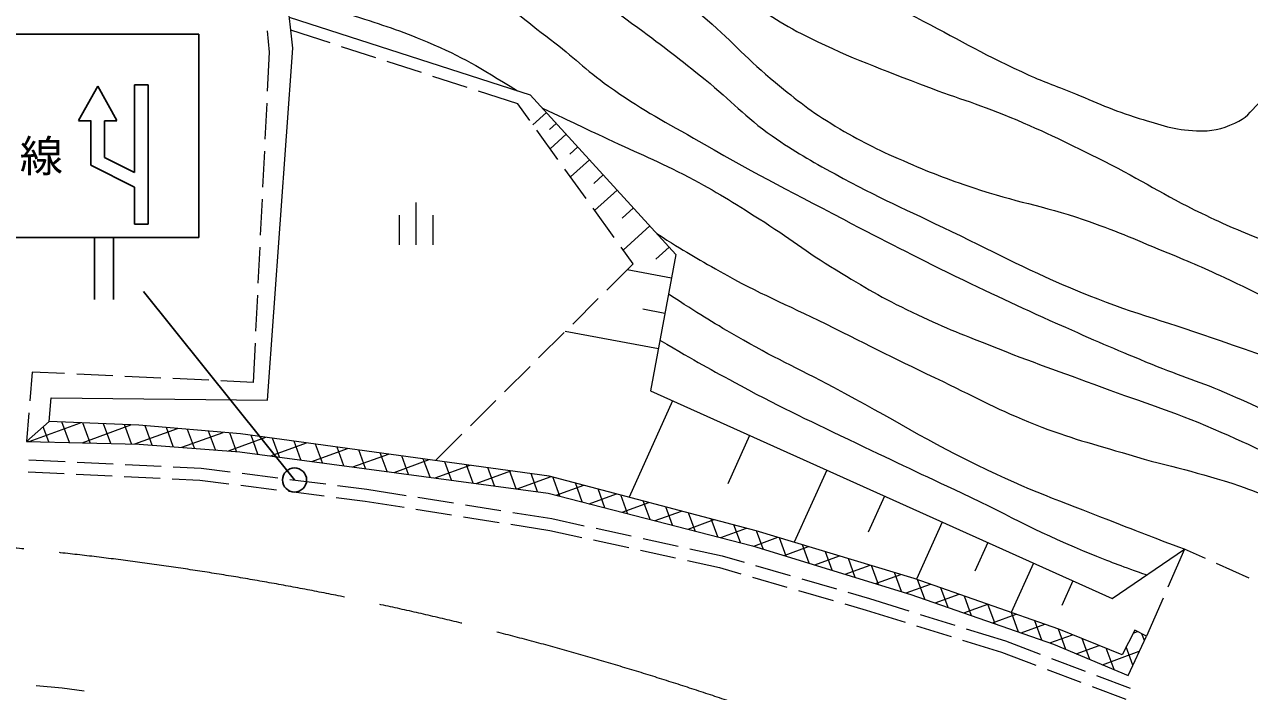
# Model space of a CAD drawing. Units: millimetres, scale not verified. Extents: x 40000 to 680000, y 20000 to 380000.
# Drawn here: x 298122 to 349080, y 312678 to 340436 of the extents above; entities that cross this region are included whole.
import ezdxf

# ---------------------------------------------------------------- set-up
doc = ezdxf.new("R2010")
doc.units = ezdxf.units.MM
doc.header["$LTSCALE"] = 1000
doc.linetypes.add('CHAIN', pattern=[18.5, 12, -1.5, 3.5, -1.5])
for name, color, linetype, lineweight in [('M-BMK', 2, 'CHAIN', 13), ('M-STR-STRC', 7, 'Continuous', 25), ('M-WORK', 1, 'Continuous', 13)]:
    doc.layers.add(name, color=color, linetype=linetype, lineweight=lineweight)
doc.styles.add('ＭＳ ゴシック', font='')
doc.styles.get('ＭＳ ゴシック').set_extended_font_data('MS Gothic')

msp = doc.modelspace()

# ---------------------------------------------------------------- hatches: boundary and pattern name
at = {"layer": 'M-WORK'}
h = msp.add_hatch(dxfattribs=at)
h.set_pattern_fill('USER', color=256, style=0, pattern_type=2)
h.set_pattern_definition([(20, (301560, 323411), (-273.616, 751.754), []), (110, (301560, 323411), (-751.754, -273.616), [])])
h.paths.add_polyline_path([(299155, 323917), (302884, 323757), (307111, 323402), (315222, 322292), (319952, 321644), (328560, 319365), (335131, 317387), (341154, 315268), (343783, 314210), (344304, 315236), (344791, 314980), (344028, 313346), (340928, 314642), (334987, 316720), (328407, 318745), (319904, 320934), (307081, 322657), (302890, 322976), (298207, 323087)])

# ---------------------------------------------------------------- linework, layer by layer
at = {"layer": 'M-BMK'}
msp.add_arc((285510, 189220), 130000, 54.03579, 99.81552, dxfattribs=at)
at = {"layer": 'M-STR-STRC'}
for p, q in [((290255, 340031), (305380, 340031)), ((305380, 340031), (305380, 331576)), ((300370, 336440), (301169, 337876)), ((301969, 336440), (301169, 337876)), ((302704, 334279), (302704, 337923)), ((302704, 337923), (303265, 337923)), ((303265, 337923), (303265, 332125)), ((300370, 336431), (300885, 336431)), ((300885, 336440), (300885, 334576)), ((301454, 336431), (301454, 334904)), ((301454, 336431), (301969, 336431)), ((301454, 334904), (302704, 334279)), ((300885, 334576), (302697, 333670)), ((302697, 333670), (302697, 332125)), ((302697, 332125), (303265, 332125)), ((305380, 331576), (290255, 331576)), ((301032, 331576), (301032, 328993)), ((301819, 331576), (301819, 328993)), ((309357, 321480), (303077, 329323))]:
    msp.add_line(p, q, dxfattribs=at)
msp.add_circle((309357, 321480), 500, dxfattribs=at)
at = {"layer": 'M-WORK'}
for p, q in [((309287, 339449), (308594, 345523)), ((309139, 340745), (319161, 337507)), ((308222, 340178), (308301, 339289)), ((310832, 339667), (309202, 340196)), ((308230, 324805), (309287, 339449)), ((312734, 339050), (311308, 339513)), ((308301, 339289), (308222, 337660)), ((314637, 338432), (313210, 338895)), ((316539, 337815), (315112, 338278)), ((318645, 337131), (317014, 337660)), ((319161, 337507), (325213, 330869)), ((308198, 337160), (308126, 335662)), ((319143, 336438), (318645, 337131)), ((319834, 336768), (319274, 336257)), ((320312, 334815), (319435, 336033)), ((320243, 336320), (319963, 336064)), ((320652, 335871), (319988, 335265)), ((321137, 335340), (320805, 335037)), ((308101, 335162), (308029, 333664)), ((321622, 334808), (320834, 334090)), ((321480, 333192), (320604, 334410)), ((322196, 334178), (321802, 333819)), ((322771, 333548), (321837, 332697)), ((308005, 333165), (307932, 331667)), ((314421, 331273), (314421, 333023)), ((322649, 331569), (321773, 332787)), ((323451, 332801), (322985, 332376)), ((313721, 331273), (313721, 332498)), ((315121, 331273), (315121, 332498)), ((324132, 332054), (323026, 331046)), ((307908, 331167), (307835, 329669)), ((323440, 330471), (322941, 331163)), ((325213, 330869), (324165, 325186)), ((324939, 331169), (324386, 330665)), ((322343, 329379), (323440, 330471)), ((325031, 329886), (323193, 330225)), ((307811, 329169), (307738, 327671)), ((320926, 327969), (321989, 329027)), ((324760, 328415), (323841, 328585)), ((307714, 327172), (307635, 325542)), ((319508, 326558), (320571, 327616)), ((324489, 326944), (320615, 327659)), ((318091, 325147), (319154, 326205)), ((298444, 325969), (298346, 324777)), ((299793, 325906), (298444, 325969)), ((301791, 325813), (300293, 325883)), ((303789, 325721), (302291, 325790)), ((305787, 325628), (304288, 325698)), ((307635, 325542), (306286, 325605)), ((324165, 325186), (343373, 316543)), ((299155, 323917), (299226, 324894)), ((299226, 324894), (308230, 324805)), ((316673, 323736), (317736, 324794)), ((325077, 324776), (323272, 320765)), ((298305, 324279), (298207, 323087)), ((299155, 323917), (298207, 323087)), ((302884, 323757), (299155, 323917)), ((307111, 323402), (302884, 323757)), ((298207, 323087), (302890, 322976)), ((319952, 321644), (307111, 323402)), ((315222, 322292), (316319, 323383)), ((328285, 323332), (327383, 321327)), ((302890, 322976), (307081, 322657)), ((307081, 322657), (319904, 320934)), ((298309, 322322), (299808, 322250)), ((300307, 322226), (301805, 322153)), ((302305, 322129), (303803, 322057)), ((298275, 321823), (299773, 321751)), ((300272, 321727), (301770, 321654)), ((302270, 321630), (303768, 321558)), ((304302, 322032), (305465, 321976)), ((305465, 321976), (306683, 321821)), ((307179, 321758), (308667, 321568)), ((328560, 319365), (319952, 321644)), ((331494, 321888), (330144, 318888)), ((304268, 321534), (305421, 321478)), ((305421, 321478), (306626, 321324)), ((307122, 321261), (308610, 321072)), ((309163, 321505), (310651, 321315)), ((311147, 321252), (312365, 321097)), ((312365, 321097), (313993, 320838)), ((309106, 321008), (310594, 320819)), ((311090, 320756), (312294, 320602)), ((312294, 320602), (313911, 320345)), ((314486, 320759), (315968, 320524)), ((319904, 320934), (328407, 318745)), ((333894, 320808), (333219, 319308)), ((314405, 320266), (315886, 320030)), ((316462, 320445), (317943, 320209)), ((318437, 320131), (320064, 319872)), ((316380, 319952), (317861, 319716)), ((318355, 319637), (319972, 319380)), ((320064, 319872), (321409, 319578)), ((336294, 319728), (335226, 317354)), ((319972, 319380), (321301, 319090)), ((321898, 319472), (323363, 319152)), ((323852, 319046), (325317, 318726)), ((335131, 317387), (328560, 319365)), ((321790, 318984), (323255, 318664)), ((323744, 318558), (325209, 318238)), ((325806, 318620), (327151, 318326)), ((328407, 318745), (334987, 316720)), ((338194, 318874), (337660, 317687)), ((343373, 316543), (346383, 318595)), ((346383, 318595), (345688, 317016)), ((347246, 318209), (346383, 318595)), ((325698, 318131), (327027, 317842)), ((327151, 318326), (328054, 318063)), ((340093, 318019), (339169, 315966)), ((349071, 317391), (347702, 318004)), ((327027, 317842), (327920, 317581)), ((328534, 317923), (329974, 317504)), ((328400, 317442), (329841, 317022)), ((330454, 317364), (331895, 316945)), ((341154, 315268), (335131, 317387)), ((341735, 317280), (341273, 316254)), ((330321, 316882), (331761, 316463)), ((332375, 316805), (333278, 316542)), ((333278, 316542), (334908, 316034)), ((334987, 316720), (340928, 314642)), ((345486, 316558), (344791, 314980)), ((332241, 316323), (333134, 316063)), ((333134, 316063), (334755, 315558)), ((335386, 315885), (336818, 315439)), ((335232, 315409), (336664, 314964)), ((337295, 315291), (338926, 314783)), ((343783, 314210), (341154, 315268)), ((344304, 315236), (343783, 314210)), ((344028, 313346), (344791, 314980)), ((344791, 314980), (344304, 315236)), ((337142, 314815), (338763, 314310)), ((338926, 314783), (340378, 314234)), ((340928, 314642), (344028, 313346)), ((338763, 314310), (340198, 313768)), ((340846, 314057), (342249, 313526)), ((340665, 313591), (342068, 313060)), ((298603, 312928), (299686, 312828)), ((342536, 312883), (343939, 312352)), ((342716, 313349), (344119, 312819)), ((299686, 312828), (300600, 312710))]:
    msp.add_line(p, q, dxfattribs=at)
for points, knots in [([(324647, 344095), (326129, 342930), (326538, 342594), (327817, 341724), (328827, 341037), (329366, 340599), (330454, 340046), (332308, 339103), (333420, 338726), (335356, 337968), (336813, 337398), (337668, 337182), (339113, 336582), (340674, 335935), (341516, 335497), (343029, 334744), (344633, 333946), (345463, 333362), (347078, 332586), (348120, 332086), (348714, 331822), (349796, 331414), (350886, 331003), (351516, 330828), (352620, 330455), (353577, 330131), (354079, 329822), (355071, 329629), (355745, 329498), (356158, 329481), (356829, 329629), (357242, 329720), (357518, 329809), (357788, 330135), (358063, 330467), (358112, 330746), (358161, 331174), (358222, 331712), (358041, 332012), (357894, 332533), (357653, 333389), (357333, 333802), (356962, 334611), (355971, 336773), (355599, 337455), (354271, 340072)], [0, 0, 0, 0, 1, 1, 1, 2, 2, 2, 3, 3, 3, 4, 4, 4, 5, 5, 5, 6, 6, 6, 7, 7, 7, 8, 8, 8, 9, 9, 9, 10, 10, 10, 11, 11, 11, 12, 12, 12, 13, 13, 13, 14, 14, 14, 15, 15, 15, 15]), ([(308817, 343570), (309905, 343584), (310236, 343578), (311141, 343501), (312255, 343406), (312887, 343335), (313965, 343039), (315244, 342688), (315975, 342474), (317144, 341849), (318355, 341202), (318907, 340632), (320004, 339807), (320970, 339080), (321435, 338573), (322419, 337871), (323738, 336931), (324551, 336513), (325954, 335704), (328352, 334321), (329733, 333611), (332187, 332330), (333994, 331386), (335010, 330864), (336841, 329968), (338613, 329099), (339621, 328643), (341423, 327836), (342817, 327212), (343603, 326875), (345016, 326297), (346270, 325784), (347008, 325584), (348249, 325042), (349604, 324450), (350343, 324071), (351647, 323372), (352978, 322659), (353709, 322231), (354998, 321442), (356425, 320570), (357227, 320081), (358597, 319122), (360171, 318020), (360962, 317279), (362516, 316150), (363940, 315116), (364727, 314518), (366219, 313584), (367384, 312855), (368064, 312477), (369327, 311933), (369955, 311662), (370326, 311539), (370996, 311400), (371642, 311266), (371902, 311253), (372675, 311220)], [0, 0, 0, 0, 1, 1, 1, 2, 2, 2, 3, 3, 3, 4, 4, 4, 5, 5, 5, 6, 6, 6, 7, 7, 7, 8, 8, 8, 9, 9, 9, 10, 10, 10, 11, 11, 11, 12, 12, 12, 13, 13, 13, 14, 14, 14, 15, 15, 15, 16, 16, 16, 17, 17, 17, 18, 18, 18, 19, 19, 19, 19]), ([(322504, 343686), (323174, 343256), (323356, 343124), (323889, 342745), (324962, 341981), (325522, 341494), (326518, 340631), (327657, 339645), (328190, 338972), (329359, 338021), (330291, 337262), (330818, 336832), (331846, 336209), (332905, 335568), (333536, 335267), (334670, 334770), (335800, 334275), (336447, 334023), (337618, 333634), (339372, 333051), (340414, 332912), (342165, 332320), (343492, 331870), (344208, 331540), (345504, 331005), (346503, 330593), (347064, 330362), (348043, 329904), (349499, 329223), (350291, 328791), (351702, 328022), (352859, 327390), (353466, 326962), (354615, 326316), (355724, 325693), (356327, 325301), (357492, 324789), (358354, 324411), (358859, 324219), (359783, 324043), (360356, 323934), (360711, 323823), (361275, 323972), (361917, 324141), (362278, 324324), (362785, 324754), (363247, 325145), (363502, 325438), (363690, 326015), (363833, 326450), (363771, 326729), (363744, 327187), (363706, 327813), (363640, 328167), (363460, 328767), (363164, 329752), (362856, 330256), (362376, 331165), (361917, 332034), (361544, 332457), (361097, 333332), (360657, 334195), (360528, 334520), (360103, 335605)], [0, 0, 0, 0, 1, 1, 1, 2, 2, 2, 3, 3, 3, 4, 4, 4, 5, 5, 5, 6, 6, 6, 7, 7, 7, 8, 8, 8, 9, 9, 9, 10, 10, 10, 11, 11, 11, 12, 12, 12, 13, 13, 13, 14, 14, 14, 15, 15, 15, 16, 16, 16, 17, 17, 17, 18, 18, 18, 19, 19, 19, 20, 20, 20, 21, 21, 21, 21]), ([(328965, 343961), (332002, 342389), (332763, 341995), (335199, 340738), (336915, 339852), (337842, 339285), (339594, 338473), (340378, 338110), (340834, 337947), (341637, 337630), (342750, 337190), (343350, 336873), (344496, 336529), (345407, 336255), (345926, 336050), (346876, 336013), (347513, 335989), (347895, 336071), (348475, 336333), (348928, 336538), (349114, 336785), (349452, 337150), (349819, 337548), (350028, 337784), (350269, 338269), (350523, 338782), (350518, 339128), (350624, 339690), (350765, 340443), (350764, 340732), (350801, 341644)], [0, 0, 0, 0, 1, 1, 1, 2, 2, 2, 3, 3, 3, 4, 4, 4, 5, 5, 5, 6, 6, 6, 7, 7, 7, 8, 8, 8, 9, 9, 9, 10, 10, 10, 10]), ([(319914, 342874), (321719, 341675), (322215, 341356), (323635, 340308), (324749, 339485), (325360, 339007), (326441, 338141), (327552, 337251), (328063, 336611), (329230, 335797), (330207, 335115), (330794, 334788), (331840, 334216), (333694, 333202), (334787, 332739), (336689, 331818), (338759, 330817), (339891, 330189), (342017, 329314), (344123, 328447), (345374, 328149), (347523, 327396), (349119, 326837), (350027, 326561), (351608, 325957), (352754, 325520), (353418, 325323), (354520, 324785), (355343, 324384), (355746, 324053), (356527, 323577), (358401, 322439), (359405, 321724), (361305, 320629), (362432, 319980), (363041, 319562), (364235, 319049), (364865, 318778), (365246, 318675), (365923, 318569), (366520, 318476), (366876, 318518), (367468, 318640), (367922, 318734), (368178, 318835), (368569, 319084), (368934, 319316), (369121, 319515), (369315, 319901), (369452, 320175), (369474, 320359), (369493, 320665), (369518, 321090), (369459, 321332), (369368, 321748), (369231, 322375), (369033, 322693), (368764, 323276), (368332, 324212), (367976, 324679), (367450, 325567), (366671, 326882), (366154, 327571), (365408, 328906), (364876, 329856), (364559, 330384), (364147, 331392), (363846, 332127), (363750, 332400), (363472, 333310)], [0, 0, 0, 0, 1, 1, 1, 2, 2, 2, 3, 3, 3, 4, 4, 4, 5, 5, 5, 6, 6, 6, 7, 7, 7, 8, 8, 8, 9, 9, 9, 10, 10, 10, 11, 11, 11, 12, 12, 12, 13, 13, 13, 14, 14, 14, 15, 15, 15, 16, 16, 16, 17, 17, 17, 18, 18, 18, 19, 19, 19, 20, 20, 20, 21, 21, 21, 22, 22, 22, 23, 23, 23, 23]), ([(309041, 341608), (310386, 341245), (310754, 341143), (311838, 340796), (313037, 340412), (313716, 340206), (314875, 339712), (316410, 339059), (316932, 338709), (318631, 337679)], [0, 0, 0, 0, 1, 1, 1, 2, 2, 2, 3, 3, 3, 3]), ([(319668, 336951), (320985, 336333), (321315, 336178), (322370, 335681), (323692, 335058), (324458, 334760), (325753, 334082), (326931, 333466), (327557, 333056), (328684, 332351), (329956, 331554), (330598, 330999), (331881, 330219), (333091, 329484), (333776, 329078), (335051, 328461), (336293, 327860), (337019, 327588), (338301, 327076), (340096, 326359), (341126, 326021), (342936, 325344), (344747, 324668), (345798, 324380), (347572, 323613), (349314, 322859), (350274, 322385), (351914, 321428), (353911, 320263), (354934, 319456), (356843, 318151), (358957, 316706), (360093, 315827), (362198, 314368), (363324, 313587), (363943, 313129), (365102, 312397), (366028, 311812), (366606, 311581), (367526, 310985), (368908, 310088), (369349, 309666), (370846, 308382)], [0, 0, 0, 0, 1, 1, 1, 2, 2, 2, 3, 3, 3, 4, 4, 4, 5, 5, 5, 6, 6, 6, 7, 7, 7, 8, 8, 8, 9, 9, 9, 10, 10, 10, 11, 11, 11, 12, 12, 12, 13, 13, 13, 14, 14, 14, 14]), ([(324424, 331734), (325659, 330952), (326015, 330746), (327060, 330156), (328730, 329214), (329737, 328822), (331456, 327972), (333358, 327031), (334417, 326489), (336331, 325574), (337822, 324861), (338630, 324395), (340167, 323789), (341653, 323204), (342528, 322995), (344057, 322537), (345849, 322000), (346897, 321840), (348666, 321232), (349706, 320874), (350276, 320625), (351250, 320113), (352707, 319347), (353463, 318806), (354820, 317875), (357099, 316312), (358245, 315255), (360468, 313612), (361648, 312740), (362303, 312243), (363505, 311401), (364909, 310418), (365690, 309858), (367128, 308924), (368247, 308196), (368618, 307964), (370023, 307106)], [0, 0, 0, 0, 1, 1, 1, 2, 2, 2, 3, 3, 3, 4, 4, 4, 5, 5, 5, 6, 6, 6, 7, 7, 7, 8, 8, 8, 9, 9, 9, 10, 10, 10, 11, 11, 11, 12, 12, 12, 12]), ([(346383, 318595), (345043, 319097), (344697, 319233), (343622, 319654), (341484, 320490), (340260, 320905), (338187, 321892), (335627, 323110), (334296, 323997), (331793, 325328), (330215, 326168), (329288, 326559), (327744, 327460), (326618, 328116), (326241, 328348), (324908, 329215)], [0, 0, 0, 0, 1, 1, 1, 2, 2, 2, 3, 3, 3, 4, 4, 4, 5, 5, 5, 5]), ([(324554, 327296), (326145, 326364), (326581, 326120), (327904, 325408), (329756, 324411), (330831, 323925), (332726, 323011), (334436, 322185), (335403, 321742), (337121, 320933), (339243, 319932), (340375, 319239), (342556, 318375), (343433, 318028), (343733, 317902), (344818, 317528)], [0, 0, 0, 0, 1, 1, 1, 2, 2, 2, 3, 3, 3, 4, 4, 4, 5, 5, 5, 5])]:
    msp.add_open_spline(points, degree=3, knots=knots, dxfattribs=at)

# ---------------------------------------------------------------- texts
at = {"layer": 'M-STR-STRC', "insert": (291010, 334152), "char_height": 1320, "attachment_point": 7, "style": 'ＭＳ ゴシック'}
msp.add_mtext('\\T1.28;登坂車線', dxfattribs=at)

doc.saveas('drawing.dxf')
